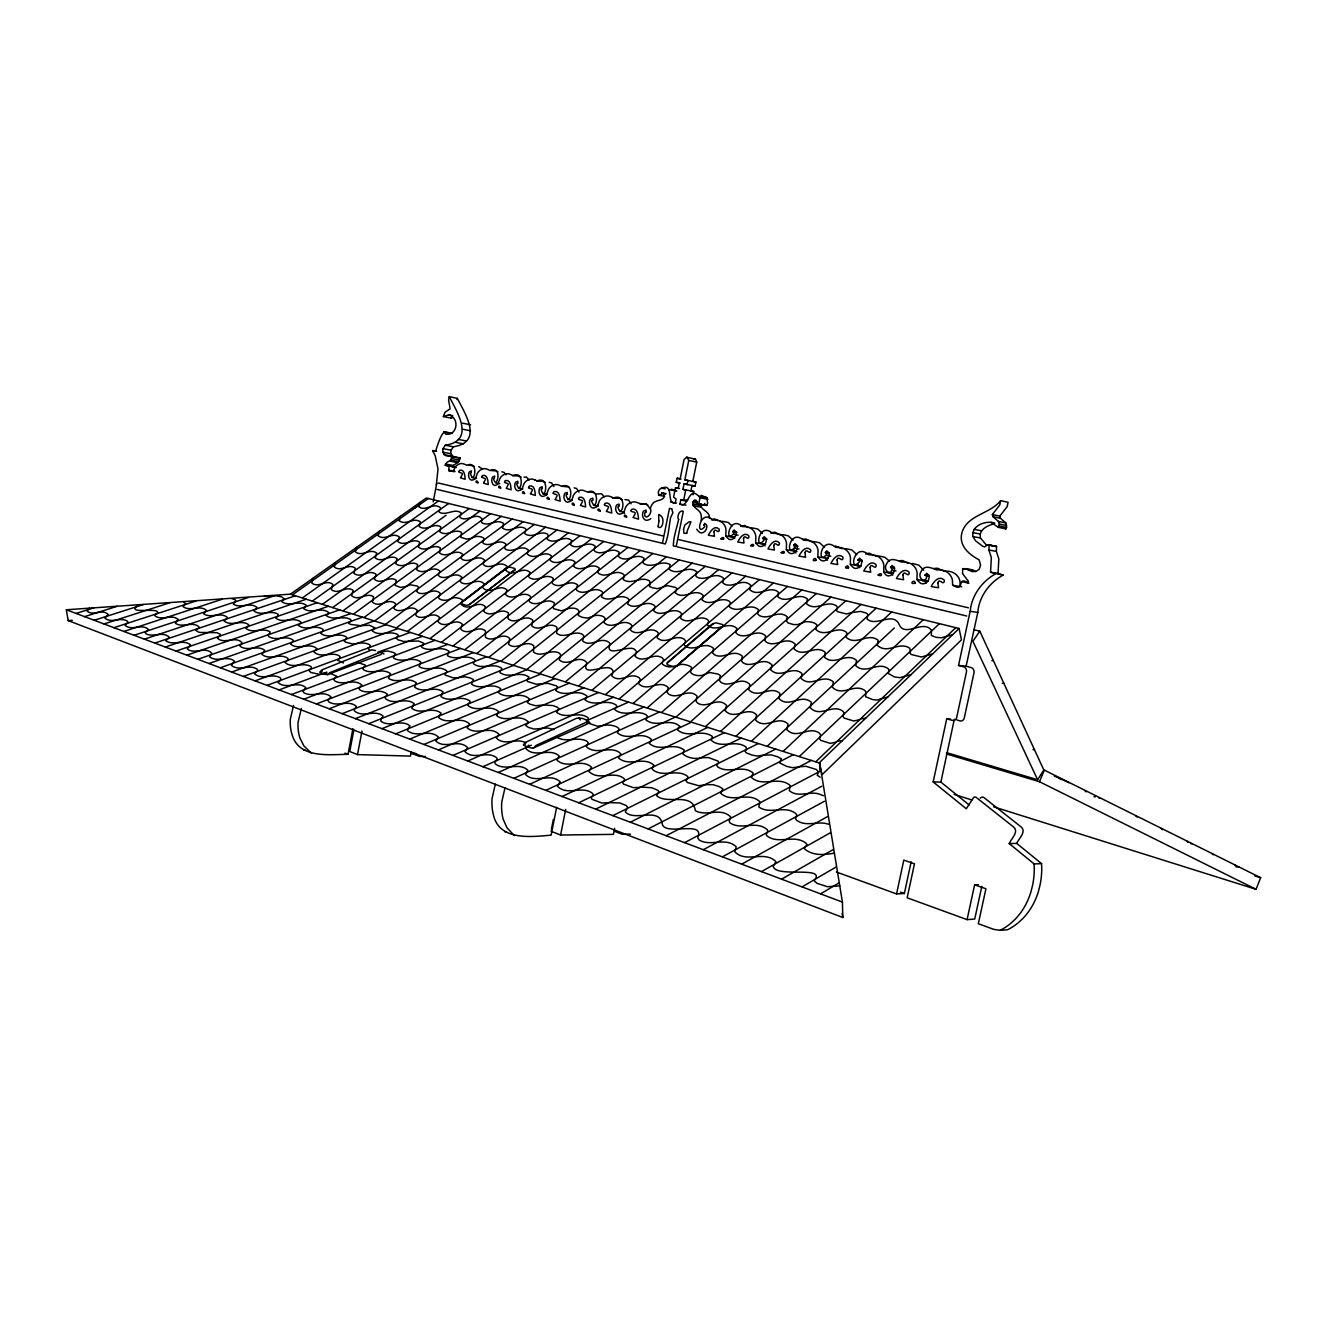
<?xml version="1.0" encoding="UTF-8"?>
<svg xmlns="http://www.w3.org/2000/svg" width="1327" height="1327" viewBox="0 0 1327 1327"><rect width="100%" height="100%" fill="white"/><g stroke="black" fill="none" stroke-linecap="round" stroke-linejoin="round"><path stroke-width="1.5" d="M968.892 583.316C955.855 574.641 965.807 593.401 952.604 585.058A43.841 36.393 -80.5 0 0 952.504 582.453C952.968 575.586 946.45 569.847 939.798 569.947A65.819 55.22 -82.8 0 0 936.348 569.814C931.156 567.873 924.256 564.274 920.938 571.821C917.073 577.593 925.234 584.66 926.76 576.781A2.604 2.173 -79.8 0 0 926.13 575.752A2.007 1.675 -79.8 0 0 925.284 575.337L926.628 573.247L928.867 575.205A3.649 3.036 -79.8 0 1 929.066 577.826C928.552 582.686 922.248 586.302 918.848 581.724A23.272 19.391 -79 0 1 917.123 579.75L916.99 579.252A74.992 60.694 -80.9 0 0 917.023 575.636C918.218 568.52 911.831 562.001 904.815 562.167A64.857 53.611 -82.6 0 0 901.464 562.051C896.422 560.11 889.687 556.677 886.486 564.075C882.72 569.731 890.633 576.714 892.142 568.935A2.571 2.107 -79.9 0 0 891.545 567.923A1.99 1.626 -79.9 0 0 890.716 567.525L892.026 565.468L894.199 567.392A3.583 2.953 -79.9 0 1 894.398 569.98C893.983 574.326 888.062 578.489 884.993 573.961A13.817 11.346 -79.6 0 1 883.815 572.136L883.749 571.655A74.096 59.134 -80.9 0 0 883.782 568.089C884.96 561.155 878.806 554.686 871.939 554.852A63.945 52.118 -82.5 0 0 868.671 554.752C853.543 541.399 848.6 574.558 859.597 561.57A2.538 2.04 -80 0 0 859 560.575A1.957 1.576 -80 0 0 858.204 560.176L859.481 558.136L861.588 560.027A3.533 2.87 -80 0 1 861.77 562.582C861.323 567.193 855.368 570.875 852.1 566.413A22.609 18.313 -79.3 0 1 850.474 564.522L850.358 564.025A73.068 57.492 -80.9 0 0 850.391 560.525C851.552 553.757 845.647 547.321 838.896 547.504A63.049 50.658 -82.4 0 0 835.728 547.404C820.915 534.35 816.287 567.027 826.887 554.155A2.505 1.99 -80.1 0 0 826.323 553.177A1.924 1.543 -80.1 0 0 825.543 552.795L826.787 550.788L828.828 552.646A3.483 2.787 -80 0 1 829.01 555.15C828.595 559.646 822.79 563.378 819.588 558.966A22.294 17.798 -79.4 0 1 818.013 557.091L817.896 556.61A72.056 55.916 -80.9 0 0 817.946 553.16C819.091 546.575 813.418 540.172 806.783 540.371A62.153 49.232 -82.3 0 0 803.698 540.288C789.2 527.466 784.854 559.712 795.105 546.956A2.455 1.941 -80.1 0 0 794.541 545.994A1.908 1.493 -80.1 0 0 793.795 545.629L795.006 543.639L796.996 545.463A3.434 2.704 -80.1 0 1 797.162 547.935C796.781 552.314 791.124 556.079 787.989 551.717A21.978 17.301 -79.5 0 1 786.463 549.876L786.347 549.411A71.094 54.407 -80.9 0 0 786.397 545.994C787.541 539.575 782.084 533.222 775.565 533.421A61.307 47.888 -82.2 0 0 772.563 533.354C758.364 520.765 754.283 552.596 764.186 539.956A2.422 1.874 -80.2 0 0 763.655 539.011A1.874 1.46 -80.2 0 0 762.909 538.646L764.103 536.689L766.027 538.463A3.4 2.637 -80.2 0 1 766.193 540.902C765.828 545.181 760.338 548.98 757.269 544.667A21.68 16.82 -79.6 0 1 755.776 542.859L755.677 542.395A70.132 52.964 -80.9 0 0 755.726 539.044C756.838 532.774 751.596 526.454 745.193 526.67A60.461 46.578 -82.1 0 0 742.274 526.603C729.402 514.047 723.862 545.331 734.113 533.155A2.389 1.825 -80.3 0 0 733.599 532.21A1.858 1.41 -80.2 0 0 732.886 531.862L734.03 529.921L735.904 531.679A3.351 2.554 -80.2 0 1 736.054 534.084C735.722 538.248 730.381 542.08 727.362 537.817A21.381 16.372 -79.7 0 1 725.919 536.042L725.819 535.577A69.22 51.571 -80.9 0 0 725.869 532.26C726.98 526.155 721.938 519.869 715.651 520.101A59.649 45.334 -82 0 0 712.798 520.051C700.158 507.561 694.9 538.513 704.836 526.52A2.372 1.775 -80.3 0 0 704.338 525.608A1.825 1.377 -80.3 0 0 703.642 525.243L704.77 523.336L706.594 525.061A3.301 2.488 -80.3 0 1 706.744 527.433C706.428 531.497 701.22 535.345 698.267 531.148A21.099 15.941 -79.8 0 1 696.857 529.39L696.758 529.224M445.291 445.258C475.381 440.547 457.483 412.664 449.256 396.657L457.317 398.382C465.561 414.339 483.443 442.14 453.386 446.784L445.291 445.258L443.036 448.675L442.687 452.142L445.938 455.775L460.137 457.964L458.794 461.614L453.386 465.462L453.303 466.722L456.223 467.585M451.429 416.977L451.445 418.204L452.308 417.723M891.445 572.899L891.528 573.38A13.751 11.313 -79.6 0 0 892.706 575.188M924.637 580.463L924.753 580.961A23.14 19.358 -78.9 0 0 926.478 582.918M825.726 557.887L825.842 558.368A22.177 17.765 -79.4 0 0 827.418 560.226M137.709 604.93L137.676 605.659C125.999 614.069 155.707 607.965 157.366 611.764L157.863 612.61L154.811 615.297L155.441 616.242C162.524 620.704 171.216 614.003 178.1 619.278L175.363 623.275C182.595 628.368 192.564 620.505 199.382 627.256L195.898 630.425L198.486 632.05A9.339 2.953 -7.8 0 0 200.294 632.448L216.882 632.68L220.531 634.389L219.486 636.197M733.765 536.904L733.864 537.352A21.282 16.355 -79.7 0 0 734.677 538.414M763.572 543.705L763.688 544.17A21.58 16.803 -79.6 0 0 765.165 545.978M836.491 872.038L896.571 893.934L903.803 860.095L914.469 863.811L907.17 897.798L967.068 919.628L974.615 884.81L985.928 888.758L978.314 923.725L993.774 929.364L1000.077 930.343L1007.657 929.713A70.513 59.815 83.5 0 0 1019.352 921.817L1022.752 918.583A68.042 57.724 83.4 0 0 1038.477 891.263L1040.053 884.976A72.288 61.258 83.6 0 0 1041.761 869.351L1041.579 863.645L1034.115 863.927L1009.217 843.574C1010.759 839.261 1019.352 831.896 1013.679 827.069L976.042 797.278A3.732 3.168 87.3 0 0 973.753 797.311L966.288 808.773L933.18 781.935L946.715 718.819L952.487 720.412A4.081 3.45 -87.4 0 0 956.634 717.725L966.487 671.827A4.528 3.848 -84.7 0 0 963.601 666.817L958.525 665.441L970.137 611.316L977.8 612.41C978.978 596.719 989.544 582.536 1003.112 575.089L990.556 572.236L991.352 557.605L988.897 550.008L989.096 545.165L987.188 545.015L984.518 546.989L982.544 546.143L975.461 540.736L972.973 536.556C971.016 525.509 986.027 520.118 994.786 523.087M1003.112 575.089L998.037 573.513L998.833 558.966L996.378 551.402L996.56 546.591L988.3 544.7M704.803 503.381C704.488 507.395 695.099 504.608 696.227 500.229L694.502 500.014C688.265 506.582 700.44 508.805 701.021 514.776A9.704 7.282 -80.1 0 1 701.237 519.885L701.137 520.35M455.194 467.253L445.225 465.263L446.784 462.493L450.699 460.154L452.059 456.471L450.815 455.708M998.368 527.366L1005.816 528.909L1006.563 527.482L1005.849 522.987L1000.458 518.293L999.795 516.137L1007.193 506.615L1008.072 502.303L1000.641 500.627L999.762 504.973L992.347 514.544L993.011 516.717L998.418 521.428L999.347 524.016L998.368 527.366L991.053 522.324M454.033 457.268L450.765 453.652L451.114 450.185L453.386 446.784M709.348 518.26C710.393 510.845 699.594 510.464 700.905 503.613M497.99 471.881A52.947 35.962 -81.7 0 0 495.9 470.886L489.912 470.422A53.163 35.962 -81.7 0 0 487.805 469.426C483.078 466.855 477.455 470.77 476.559 475.696A63.945 44.056 -81 0 0 475.547 478.4L475.331 478.748A18.777 12.606 -80.4 0 1 473.739 479.661C469.874 481.966 467.801 476.542 468.796 473.49A2.953 1.974 -80.6 0 1 469.658 471.599L471.516 470.853L471.118 472.876A2.107 1.427 -80.7 0 0 470.455 473.44C474.038 486.843 479.661 459.64 466.789 465.279A52.533 35.116 -81.7 0 0 464.749 464.301C460.486 461.962 455.178 465.18 454 469.592A35.68 24.068 -80.9 0 0 453.237 471.467L448.725 470.621L449.123 466.175M679.457 488.535L675.476 487.789L673.585 497.127L676.09 499.002L675.277 503.066C665.358 504.376 675.526 480.507 659.685 489.215C656.367 493.146 659.983 498.371 662.123 492.898L663.749 493.395C666.9 501.689 655.289 498.969 652.453 504.011A9.538 7.033 -80.2 0 0 650.363 508.506C653.083 514.08 643.794 521.793 644.789 512.919A2.306 1.692 -80.4 0 1 645.552 512.305A1.775 1.31 -80.4 0 1 646.282 512.288L646.033 510.115L643.811 510.895A3.218 2.355 -80.4 0 0 642.815 512.935C641.638 516.568 644.441 522.241 648.754 519.786A20.486 15.012 -80 0 0 650.628 518.824L650.794 518.724M970.269 611.349C971.364 595.806 982.013 581.276 995.648 573.811M887.813 696.99L876.898 700.042L872.718 699.594L865.569 696.692L866 692.23L864.972 690.604C854.372 682.708 842.463 697.322 832.328 687.204L833.389 681.962C823.188 673.054 811.328 688.066 801.226 678.545L801.923 673.486C792.352 664.877 780.458 679.474 770.771 669.886L771.966 664.943C763.042 655.903 752.658 668.642 743.137 662.87L741.528 661.045L742.34 656.218C733.383 648.223 723.796 659.834 714.523 654.792L712.649 653.017L713.544 648.405C704.405 640.311 693.905 652.884 684.632 645.536L684.035 644.308L685.628 641.14L684.433 639.382C675.327 633.278 665.872 645.536 657.13 637.806L658.441 633.228L657.147 631.685C648.356 625.598 638.27 637.806 630.259 629.877L632 625.813L630.922 624.37C622.031 618.067 613.207 629.993 604.498 623.06L604.133 621.6C608.645 615.811 596.802 614.119 593.069 616.176A11.926 6.071 -17.9 0 0 591.792 616.707L587.679 618.1L582.487 617.403M293.566 705.45L290.281 719.383A42.398 32.578 -67 0 0 292.106 734.76C299.073 758.762 328.797 754.466 348.039 754.333L352.916 728.639M353.845 729.966L349.747 751.53L357.51 754.599L410.425 756.091L411.204 752.061M357.51 754.599L362.006 730.995M433.199 501.871L436.716 483.426M1000.641 500.627C990.075 513.897 968.511 514.627 962.357 531.298C957.762 544.933 968.461 554.188 979.077 559.812L980.587 565.153L979.16 569.399L975.942 571.473L972.459 569.83L962.639 568.669L962.606 573.695L968.544 581.475L967.947 582.984L961.627 581.574M551.385 829.275L553.342 819.439M556.627 807.38L551.103 835.147C531.182 836.906 499.466 840.903 493.495 815.226A47.208 32.412 -68.8 0 1 492.101 798.323L495.319 784.141M550.987 831.233L560.591 835.031L565.7 809.37M675.476 487.789L678.246 488.369L679.324 482.945L676.272 482.298L677.085 478.234L681.083 479.014M614.617 828.33L613.406 834.368L560.591 835.031M696.625 503.447L698.815 503.928L699.992 497.824C688.663 483.111 688.597 509.419 679.971 504.094L680.784 500.03L687.817 500.063M683.836 499.334L685.727 489.945L682.941 489.364L684.035 483.924L695.083 486.097L695.912 482.033L692.827 481.402L696.725 462.095L695.481 459.109L693.523 459.457M684.035 483.924L687.121 484.571L687.95 480.49L684.865 479.843L688.763 460.452L687.038 457.135L684.052 459.524L680.154 478.881L677.085 478.234M693.026 494.755L693.706 491.454L690.919 490.874L692.014 485.466L695.083 486.097M896.571 893.934L904.367 893.502L911.151 861.82M969.174 804.975L940.86 782.101L954.329 719.317M956.999 720.014L960.101 720.893A4.047 3.45 -87.5 0 0 964.231 718.239L974.051 672.573A4.495 3.832 -84.7 0 0 971.182 667.597L966.106 666.22L977.8 612.41M981.831 886.336L974.715 919.047L967.068 919.628M436.334 484.969L438.01 469.094L435.239 455.858L432.585 450.566L435.737 450.898C436.45 448.509 443.002 426.763 445.59 434.145C457.234 436.185 460.104 418.005 448.742 414.837L443.384 416.562L444.943 412.266L450.118 408.849L448.592 400.024L449.256 396.657M910.388 651.159L909.708 648.256C899.076 640.808 887.481 654.841 877.313 645.304L878.159 640.327C867.891 631.984 856.396 646.365 846.244 637.391L846.759 632.548C837.072 624.569 825.593 638.469 815.823 629.462L816.835 624.752A16.919 9.09 -14.3 0 0 805.472 621.699L797.643 624.586L793.463 624.553L788.255 623.06L786.579 621.351L787.243 616.74C778.236 609.275 768.897 620.439 759.608 615.645L757.684 613.986L758.43 609.591C749.208 602.027 739.023 614.003 729.701 607.119L729.054 605.958L730.53 602.939L729.286 601.297C720.196 595.591 711.007 607.285 702.182 600.02L703.293 595.674L701.966 594.231C693.275 588.674 683.239 600.302 675.194 592.671L676.803 588.806L675.625 587.463L667.581 585.638L663.002 587.015M456.969 399.56L457.317 398.382M910.339 651.209L909.841 652.851L911.118 654.46L921.353 656.998L932.665 653.912M504.99 787.84L501.755 802.105A47.44 32.379 -68.9 0 0 503.132 819.074L506.964 827.766L514.345 835.612M723.53 579.965L723.497 578.207C714.888 570.809 705.533 582.072 696.725 576.946L695.696 575.653L696.808 571.904C688.365 564.605 678.81 575.769 670.019 569.88L669.19 568.802L670.168 564.605C661.526 559.48 652.337 568.968 643.695 563.527L642.915 562.233L643.993 558.203C635.749 552.397 627.754 562.98 619.327 557.257L618.332 555.93L619.228 552.264C611.233 546.11 603.055 556.179 595.027 551.451L594.098 550.042L595.126 546.06C587.38 540.205 579.617 549.693 571.755 545.745L570.394 544.402L571.738 540.52C563.909 534.101 555.217 545.414 547.155 539.193L548.217 535.527L547.47 534.117C539.824 529.805 532.044 539.425 524.547 533.421L526.106 529.738L525.326 528.511C517.646 523.85 510.198 533.636 502.535 528.096L503.497 523.336C496.198 518.26 488.85 527.35 481.552 522.539L481.535 520.483M986.807 545.546L980.471 538.016C978.364 529.606 987.719 525.392 994.338 523.767M301.345 708.419L298.044 722.419A42.58 32.578 -67.1 0 0 299.852 737.845L303.883 745.89L311.447 753.288M993.608 806.799L1256.039 889.306L1260.65 877.711L1044.366 770.141L1039.456 781.703L946.35 753.918M698.815 503.928L706.777 505.388L707.623 503.315L706.926 497.625L701.154 495.336M1236.15 867.029L1238.771 866.83M523.385 744.945L525.326 742.457L576.25 718.388C580.695 717.078 587.33 719.45 590.15 723.149M533.122 748.428L536.191 745.359L588.458 721.258M335.217 564.539L335.267 564.439A4.562 2.007 -21 0 0 335.499 563.793L335.084 562.565M327.752 674.912L329.627 672.723L380.816 652.071L383.967 653.962M319.923 672.109L321.798 669.936L371.892 649.832L375.574 650.545M723.497 580.015L722.535 582.503L724.409 584.062C733.201 588.558 742.639 577.361 750.817 585.323L749.639 589.636C758.845 597.863 769.527 584.626 778.451 592.224L777.722 596.636C787.243 604.764 797.909 591.261 807.496 599.041L806.385 603.603C815.906 612.344 826.655 599.174 836.591 606.008L837.486 607.418L836.425 610.238L837.503 611.681L846.327 613.937L851.403 612.759M1009.217 843.574L1016.747 843.408C1018.273 839.112 1026.849 831.797 1021.193 826.986L983.639 797.345A3.716 3.168 87.2 0 0 981.35 797.394L980.222 798.207M746.454 749.407L746.189 747.167C735.407 739.006 721.324 749.39 711.123 740.184L712.483 736.551C701.817 728.49 688.182 738.708 677.666 730.066L677.964 728.523M483.642 540.172L484.073 538.613A14.431 6.602 -19.2 0 0 475.63 536.523L471.666 538.165L364.029 617.47M481.734 520.333L482.149 519.222C476.907 511.393 466.938 522.423 460.287 517.646L459.606 516.419L460.768 514.743M946.549 752.625L1037.614 779.745L1043.818 769.975L979.79 631.154L973.753 629.678M528.743 745.144L525.874 748.577C534.748 758.48 549.992 747.201 559.198 756.058L556.992 760.139C567.11 769.61 581.408 757.899 591.543 767.238L588.84 771.385C598.958 781.454 613.306 770.091 624.038 778.501L624.685 779.994L622.612 782.499L623.474 784.075L633.361 787.674L639.747 787.375M312.243 580.977L311.945 583.167C318.779 588.442 326.16 578.804 332.928 584.427L331.252 589.487C338.451 595.441 345.899 585.091 353.115 590.333L351.555 595.574C358.555 601.977 366.401 591.693 373.567 596.768L372.406 602.159C379.638 608.33 387.152 598.212 394.567 602.84L395.745 604.067L395.131 605.742M649.882 583.78L649.417 586.434L652.668 587.878L657.412 588.69L662.986 587.032M979.79 631.154L972.923 641.273L1037.614 779.745M462.028 602.01L462.526 600.152A18.678 8.957 -20 0 0 454.149 597.664L447.232 600.103A12.606 5.971 -19.8 0 1 438.507 597.515L440.332 593.434C433.415 586.716 425.503 596.503 418.105 592.671L416.628 591.261L418.486 587.197L417.275 586.003L410.176 584.792L406.112 586.468M312.475 580.811L312.774 580.397A4.611 2.04 -21.4 0 0 313.039 579.717L312.658 578.439M483.575 540.222L482.464 542.411L483.973 543.722C491.372 547.222 499.002 538.016 506.035 544.153L504.509 547.985L505.769 549.345C513.35 553.226 521.146 543.904 528.445 550.091L527.118 553.691L528.478 555.001C536.307 560.06 544.17 549.61 551.534 555.963L549.975 559.911L551.203 561.155C559.198 565.999 567.044 555.847 574.873 561.686L573.579 565.932L574.624 567.21C582.818 572.335 591.046 561.802 599.174 567.973L597.813 571.954L598.494 573.314C606.837 579.02 614.998 568.52 623.375 574.226L624.387 575.337L623.209 579.567C631.652 585.555 640.974 575.387 649.699 581.044L649.915 583.764M395.098 605.792L393.787 608.214L395.264 609.657C402.628 613.555 410.64 603.619 417.507 610.536L415.616 614.7L416.761 616.242C424.325 620.654 432.486 610.503 439.635 617.503L437.993 621.434L439.287 622.894C447.099 628.616 455.343 617.221 462.526 624.37L460.602 628.683L461.713 630.076C469.658 635.5 477.571 624.851 485.433 630.806L485.45 637.275C493.428 643.247 501.888 631.32 509.767 638.486L508.639 644.375C516.784 651.043 525.658 639.067 533.802 645.735L533.487 652.038C541.665 658.242 551.07 648.206 559.563 653.282L560.724 655.14L559.214 659.851C567.856 667.282 576.93 654.825 585.788 661.493L586.849 663.002C579.999 678.528 606.986 662.72 612.029 669.471L613.256 671.13L611.747 675.891C620.472 684.068 630.126 671.313 639.216 677.798L640.377 679.656L638.635 682.957L639.166 684.268C648.389 692.097 659.137 679.059 668.244 687.535L667.149 692.412L668.974 694.303C678.313 699.81 688.116 687.585 697.04 696.045L696.028 701.12L697.538 703.045C707.059 709.265 717.675 695.995 726.615 705.45L725.205 710.658C734.71 720.976 747.051 705.665 756.539 714.739L755.66 720.113C765.629 730.298 777.904 714.556 788.056 724.011L786.811 729.518C796.764 740.383 809.122 724.99 819.704 733.416L820.733 735.158L819.522 738.558L820.667 740.35L830.287 743.385L835.877 742.141M461.962 602.143A2.787 1.327 -19.7 0 0 461.978 604.034L465.794 605.178A2.787 1.344 -19.7 0 0 469.692 604.266L514.246 570.311A2.737 1.294 -18.8 0 0 514.395 568.387L510.348 567.293A2.72 1.294 -18.9 0 0 506.831 568.072L461.962 602.143L460.967 604.001L462.294 605.411C470.123 610.951 478.284 599.754 485.483 606.754L483.642 610.967L484.819 612.328C492.765 617.553 500.594 607.102 508.457 612.925L508.025 618.548C515.589 625.83 524.895 613.024 532.824 620.273L531.795 626.029C539.989 632.515 548.748 620.787 556.909 627.24L556.71 633.394C564.937 639.398 574.226 629.579 582.735 634.505L583.913 636.313L582.52 640.908C591.195 648.09 600.152 635.898 609.027 642.401L610.088 643.844C603.851 659.303 630.325 643.379 635.218 649.998L636.529 651.607L635.086 656.268C643.811 664.263 653.348 651.756 662.455 657.993L663.682 659.801L662.007 663.052L662.555 664.313C668.36 668.725 675.028 666.552 681.016 664.313A20.817 11.296 -16.9 0 1 691.549 667.381L690.554 672.142A14.215 7.713 -16.3 0 0 701.801 675.443L709.696 672.507L717.94 674.05L720.379 675.526L719.45 680.502L721.009 682.377C730.547 688.381 741.03 675.377 749.987 684.566L748.66 689.642C758.231 699.644 770.373 684.632 779.911 693.474L779.098 698.699C789.117 708.585 801.209 693.142 811.411 702.348L810.25 707.722C820.268 718.222 832.394 703.21 843.01 711.338L844.072 713.014L842.927 716.348L844.088 718.073L853.709 720.992L859.249 719.765M460.784 514.727L461.282 512.985C454.58 507.727 446.303 516.17 439.403 512.305L438.822 511.16L440.796 508.341L439.867 507.246C432.818 502.502 425.668 511.741 419.017 506.881L419.979 502.485M746.388 749.44L745.044 751.148L746.156 752.807L751.779 755.013L757.435 756.075L763.705 755.113M558.319 709.845L558.783 708.485L557.24 707.175L553.011 705.582L543.572 704.952M527.632 723.115L528.163 721.755C519.122 712.898 505.919 723.331 496.563 715.552L498.886 711.902C490.244 703.542 477.853 712.632 468.547 705.997L467.685 704.886L470.222 701.286C461.315 694.286 450.035 703.194 441.028 696.575L443.002 691.815C434.294 685.395 423.429 693.888 414.671 687.17L416.214 682.725C407.688 676.189 397.055 684.135 388.463 678.296L390.486 673.701C382.193 667.249 371.809 675.128 363.333 669.654L362.852 668.327L364.61 666.9M653.033 767.023L653.747 764.999C643.197 756.008 629.114 767.172 618.515 757.999L620.87 754.051L619.062 752.21C608.811 745.791 596.603 755.163 586.766 747.101L586.235 745.874L588.425 743.203L587.231 741.478C577.544 735.722 565.999 743.618 556.444 736.867M586.401 720.976L588.458 719.068L588.043 717.741C578.439 710.642 565.833 719.815 556.56 712.217L558.269 709.862M652.984 767.039L651.939 768.598L653.033 769.975C663.616 777.821 677.284 768.35 687.651 776.411L688.083 777.821L685.926 780.658L687.403 782.499L698.865 785.766L704.836 784.721M477.985 482.746C473.888 483.045 476.99 478.45 478.052 482.846M500.644 487.971C496.447 488.27 499.599 483.609 500.71 488.071M277.94 616.126L278.189 614.301C270.542 609.441 261.336 616.624 253.888 610.934L255.53 609.193M423.114 644.806L423.695 643.213L418.519 641.024L409.247 641.289M524.513 493.578C523.767 489.099 520.217 493.793 524.596 493.495M364.676 666.867L365.356 665.109L357.361 662.306M819.107 762.942L959.106 628.484L961.445 639.879L822.176 774.586L819.622 764.883M549.162 499.151C544.8 499.466 548.034 494.672 549.229 499.251M815.806 761.748L955.755 627.654M858.237 721.075L859.531 719.831M472.362 681.945L471.715 684.201C480.722 690.587 491.819 681.995 500.743 688.713L498.388 692.213L499.251 693.291C508.606 699.744 520.748 690.952 529.473 698.981L527.3 702.514L530.17 704.255L535.693 705.732L543.489 704.985M799.368 756.473L939.416 623.657M574.243 505.04C573.43 500.428 569.764 505.255 574.342 504.957M783.195 751.298L923.293 619.709M600.169 510.912C595.607 511.194 598.892 506.532 600.235 511.011M412.714 705.981L411.868 708.386C420.841 715.187 432.204 706.08 441.111 713.18L438.457 716.879L439.171 718.007C448.493 724.99 460.967 715.684 469.725 724.094L467.17 727.81C476.376 736.103 489.779 725.222 498.935 734.196L496.381 738.094C504.724 746.487 516.634 737.281 526.039 742.938M767.238 746.205L894.315 628.003M751.48 741.146L891.727 611.979M626.659 517.016C621.998 517.298 625.332 512.57 626.726 517.115M534.864 479.893C529.987 477.256 524.049 481.104 523.087 486.246A65.637 46.345 -81 0 0 522.025 489.033L521.793 489.364A19.225 13.22 -80.3 0 1 520.134 490.293C516.153 492.649 513.897 487.158 514.942 483.957A3.019 2.073 -80.6 0 1 515.838 482.033L517.795 481.27L518.011 483.293A1.675 1.145 -80.6 0 0 517.364 483.327A2.156 1.493 -80.6 0 0 516.667 483.907C520.566 497.675 526.155 469.725 512.819 475.514A53.793 36.824 -81.7 0 0 510.663 474.519C505.869 471.914 500.08 475.779 499.151 480.822A64.824 45.201 -81 0 0 498.123 483.559L497.94 483.907A11.462 7.796 -80.5 0 1 496.663 484.919C492.947 487.324 491.007 481.601 491.969 478.748A2.986 2.024 -80.6 0 1 492.848 476.841L494.755 476.078L494.341 478.118A2.14 1.46 -80.6 0 0 493.661 478.699C496.232 491.471 503.315 465.279 490.691 470.388M381.612 718.504L380.65 720.992C389.607 728.025 401.152 718.62 410.026 725.935L407.223 729.75L407.87 730.912C417.159 738.16 429.832 728.523 438.54 737.215L435.82 741.03C444.943 749.672 458.628 738.376 467.718 747.682L464.981 751.679C473.789 760.454 487.059 750.236 496.663 757.734L497.409 759.276L494.888 761.615L495.104 763.639C504.923 771.899 518.658 761.433 527.881 770.274L525.492 774.487C535.527 784.307 550.091 772.231 560.21 781.819L557.323 786.098C567.326 796.615 582.022 784.804 592.705 793.529L593.318 795.055L591.129 797.676L591.958 799.285L601.828 803.017L608.33 802.719M735.971 736.203L876.235 608.181M720.661 731.293L860.958 604.432M705.582 726.483L845.863 600.749M650.28 508.954L646.664 504.127L640.344 503.912A57.243 41.734 -81.9 0 0 637.905 502.817C632.697 500.03 626.079 503.729 624.934 509.352A69.087 51.371 -80.9 0 0 623.79 512.272L623.541 512.62A20.22 14.63 -80 0 1 621.716 513.582C617.453 516.021 614.783 510.381 615.927 506.848A3.168 2.289 -80.4 0 1 616.906 504.824L619.062 504.044L619.311 506.184A1.758 1.277 -80.4 0 0 618.598 506.217A2.272 1.642 -80.4 0 0 617.851 506.814C621.617 521.461 628.816 492.334 613.538 497.94A56.53 40.673 -81.8 0 0 611.15 496.862C606.024 494.125 599.588 497.857 598.494 503.364A68.191 50.044 -80.9 0 0 597.382 506.234L597.133 506.582A19.955 14.249 -80.1 0 1 595.342 507.544C591.162 509.95 588.607 504.343 589.719 500.909A3.135 2.239 -80.5 0 1 590.681 498.902L592.771 498.139L593.02 500.246A1.725 1.244 -80.5 0 0 592.323 500.279A2.239 1.609 -80.5 0 0 591.593 500.876C596.005 515.241 601.529 486.03 587.397 492.118A55.817 39.661 -81.8 0 0 585.074 491.073C580.032 488.353 573.778 492.135 572.717 497.509A67.312 48.767 -81 0 0 571.622 500.362L571.39 500.71A19.706 13.9 -80.2 0 1 569.648 501.656C565.534 504.044 563.079 498.471 564.174 495.12A3.085 2.19 -80.5 0 1 565.103 493.146L567.16 492.367L567.392 494.457A1.709 1.211 -80.5 0 0 566.712 494.49A2.223 1.559 -80.5 0 0 565.999 495.071C570.228 509.236 575.769 480.457 561.918 486.445A55.12 38.682 -81.8 0 0 559.662 485.417C554.703 482.746 548.598 486.545 547.587 491.803A66.466 47.54 -81 0 0 546.525 494.623L546.293 494.971A19.474 13.552 -80.2 0 1 544.584 495.9C540.537 498.272 538.181 492.748 539.243 489.464A3.052 2.123 -80.5 0 1 540.155 487.507L542.162 486.744L542.395 488.8A1.692 1.178 -80.5 0 0 541.731 488.834A2.19 1.526 -80.6 0 0 541.034 489.431C545.098 503.381 550.655 475.033 537.053 480.921A54.44 37.737 -81.8 0 0 534.864 479.893M690.687 721.706L831.001 597.1M676.024 717.028L816.337 593.517M527.582 723.149L525.791 725.587L528.445 727.412L534.035 729.054L542.262 728.407M661.576 712.383L801.807 589.951M472.429 681.912L473.49 679.59L470.189 677.981L464.914 676.77L458.18 677.699M647.294 707.805L787.508 586.451M678.031 728.49L679.789 726.333C669.87 717.443 656.218 728.175 645.917 719.897L647.46 716.215L645.785 714.556C636.015 709.447 623.557 717.293 614.567 709.398L616.79 706.511L616.342 705.218C606.738 698.35 594.297 707.241 585.025 699.843L587.081 696.244C577.859 688.033 565.136 697.82 555.731 690.455L557.755 687.038L556.361 685.843L547.951 683.355L542.776 683.654M633.211 703.327L773.359 582.984M619.294 698.865L759.409 579.567M605.593 694.485L745.608 576.2M592.058 690.14L732.006 572.866M578.705 685.877L718.57 569.582M565.551 681.663L691.997 577.311M692.18 577.129L705.284 566.314M552.53 677.5L678.877 574.01M679.076 573.845L692.18 563.112M539.674 673.386L665.889 570.776M666.121 570.56L679.192 559.928M527.001 669.322L653.083 567.558M653.348 567.342L666.419 556.793M412.714 705.947L414.057 703.526C405.266 696.824 394.534 705.616 385.676 698.782L385.129 697.421L387.351 694.22C378.925 687.303 368.209 695.448 359.567 689.692L359.153 688.265L361.79 684.964C353.679 678.097 343.195 686.092 334.686 680.867L333.79 679.457L336.693 676.173L329.693 673.204M513.549 665.026L639.481 564.141M639.73 563.942L652.801 553.475M501.158 661.095L627.007 561.006M627.273 560.807L640.327 550.423M488.95 657.197L614.7 557.871M614.899 557.722L627.953 547.387M381.612 718.471L383.072 715.999C374.33 709.049 363.432 718.139 354.591 711.106L354.06 709.696L356.482 706.412C348.089 699.229 337.191 707.623 328.565 701.718L328.167 700.241L330.987 696.841C322.925 689.725 312.293 697.969 303.783 692.611L302.904 691.151L305.99 687.784C298.028 680.436 286.317 689.858 278.106 682.642L280.86 679.424L280.561 677.997C272.483 672.557 262.099 680.701 254.419 673.685L257.77 670.55L257.338 669.289C249.277 663.633 239.242 671.844 231.346 665.325L234.464 661.111C226.934 655.107 217.213 662.687 209.633 656.915L210.512 655.04M240.85 644.458L240.071 646.266C247.685 651.856 257.256 644.524 264.819 650.33L261.883 654.41C269.779 660.746 279.682 652.801 287.777 658.242L288.307 659.469L285.089 662.538C292.786 669.355 303.037 661.46 311.132 666.701L311.497 668.095L308.743 670.268L310.817 672.441L319.094 674.282L326.757 673.021M476.874 653.365L602.508 554.802M602.723 554.653L615.778 544.418M464.964 649.583L603.702 541.466M453.22 645.834L591.809 538.546M441.592 642.135L580.048 535.66M430.13 638.486L568.387 532.807M418.751 634.87L556.892 529.987M407.571 631.304L545.513 527.201M396.474 627.787L534.267 524.447M385.543 624.32L523.12 521.727M374.745 620.87L512.139 519.039M501.274 516.369L471.068 538.43L466.308 539.027L460.834 537.302L461.547 532.392C454.315 527.93 446.834 537.418 439.701 531.663L440.813 526.885C433.547 522.241 426.365 531.812 419.116 526.437L420.36 521.81C413.41 516.817 406.195 525.923 399.294 520.847L400.29 516.419M353.48 614.102L490.509 513.731M343.029 610.785L479.86 511.127M332.729 607.501L469.327 508.556M241.149 644.341L241.249 644.275A6.768 2.206 -7.6 0 0 241.514 644.093L241.978 642.633C235.493 635.5 224.114 644.839 217.313 638.071L219.436 636.214M322.494 604.249L446.021 515.291M423.031 644.839L421.405 646.249L422.119 647.51C430.595 652.519 440.697 645.154 448.974 651.275L447.365 655.638C455.99 660.979 466.308 653.581 474.834 659.751L475.248 660.796L473.109 662.704L473.673 663.931C482.447 670.152 492.98 662.206 501.689 668.261L501.921 669.471L499.632 671.545L500.13 672.723C509.137 678.893 520.051 670.616 528.975 677.102L526.769 680.486L527.665 681.531L536.008 684.201L542.726 683.687M312.426 601.031L448.626 503.48M333.326 565.866L334.586 564.987L334.487 567.176C341.338 572.285 348.636 562.847 355.437 568.321L353.861 573.264C361.093 579.103 368.458 568.935 375.674 573.994L376.171 575.288L374.231 579.119C381.297 585.406 389.043 575.321 396.209 580.164L395.164 585.456L400.621 587.397L406.079 586.484M302.456 597.88L438.441 500.992M415.384 507.694L428.356 498.521M292.587 594.745L415.567 507.594M290.431 594.164L819.721 763.125L842.413 902.095L842.811 917.521L68.175 620.588L66.35 609.773L290.447 594.164L426.299 498.007L959.106 628.484M210.811 654.941L211.64 653.05C205.187 646.149 194.323 654.891 187.256 648.953L190.557 644.889C183.474 638.917 172.908 646.083 165.792 640.725L169.375 637.325C162.74 630.74 153.269 637.773 145.904 633.775L145.306 632.498L148.508 629.545C141.873 623.01 131.473 631.536 124.904 625.133L128.105 622.33L127.475 621.252C120.409 616.574 111.85 623.74 104.916 618.183L108.167 614.401C101.797 608.297 93.321 616.657 87.001 610.967L89.307 608.181M247.917 626.477L249.012 625.365L248.166 624.32C240.552 619.527 231.18 626.958 223.931 620.837L227.415 618.183L227.05 617.121C219.768 611.681 210.446 618.946 203.446 613.638L206.431 610.719L205.851 609.79C198.735 604.996 189.894 611.747 182.977 606.572L185.631 603.885L183.524 601.861M373.302 629.313L372.091 630.723C379.572 637.159 389.392 630.093 397.453 634.439L398.548 635.766L396.076 637.856L397.835 639.763L403.673 641.455L409.18 641.306M373.351 629.297L374.994 627.903L369.437 625.249L360.894 625.68M255.663 609.126L256.907 607.318C249.658 601.695 240.502 609.01 233.303 604.05C234.381 602.226 238.23 599.904 233.154 599.058A26.54 8.128 -7.5 0 0 231.678 598.626M356.565 547.371L355.337 551.783C362.138 557.423 369.769 547.736 376.686 553.06L375.242 557.904C382.475 563.627 389.79 553.624 397.038 558.567L395.695 563.56C402.761 569.598 410.408 559.795 417.607 564.506L416.695 569.648C424.242 575.901 432.867 564.423 440 571.24L438.225 575.221L439.685 576.598C447.083 580.347 454.879 570.776 461.862 577.262L460.17 581.243L461.348 582.702C468.929 586.866 476.891 577.145 484.139 583.698L482.68 587.463L483.94 588.856C491.753 594.197 499.831 583.333 507.13 590.067L505.388 594.197L506.582 595.558C514.544 600.667 522.423 590.25 530.253 596.171L530.817 597.216L528.942 600.733L529.921 602.093C538.098 607.534 546.542 596.619 554.603 603.121L553.077 607.285L553.691 608.745L561.52 610.835L567.176 608.811M820.567 893.851L839.245 882.77M277.708 616.259L275.734 618.1C283.115 623.889 292.603 616.458 300.317 621.633L301.113 622.662L298.326 625.332C305.658 631.337 315.196 624.204 322.876 629.28L323.456 630.474L320.553 633.228C328.267 639.481 337.921 632.083 345.999 636.794L347.093 638.022L344.041 640.908L345.584 642.135L352.667 643.977L361.06 642.965A13.685 4.628 -6.6 0 1 370.548 646.133L367.977 648.256L369.702 650.247M802.055 886.884L836.358 866.846M781.586 879.171L833.223 849.562M247.85 626.493L245.744 628.202C252.793 634.439 262.713 626.792 270.277 632.017L268.037 635.517L269.033 636.711C276.53 641.289 285.156 635.069 292.62 639.747L293.499 641.024L290.348 643.86C298.16 651.01 309.44 641.621 317.004 648.82L313.786 651.789C320.968 658.756 331.087 651.391 339.048 655.704L340.392 657.164L337.622 660.299L343.461 662.953M761.466 871.59L830.204 832.858M741.727 864.159L827.285 816.752M722.369 856.86L824.482 801.226M703.327 849.695L821.778 786.231M684.599 842.645L819.157 771.7M566.612 609.11C570.278 607.6 578.821 607.202 579.186 612.261A11.761 5.905 -18.3 0 1 578.821 613.041L578.224 615.413L581.956 617.254M666.187 835.711L811.278 760.437M711.454 519.786L714.523 518.824L717.94 520.665M648.123 828.911L793.364 754.715M740.648 526.272L744.779 525.475L747.98 527.615M630.342 822.209L775.698 749.075M860.145 719.234L860.377 719.134A5.889 3.417 -13.2 0 1 861.936 718.653L865.619 718.305M720.876 538.812C724.326 534.881 725.388 541.333 720.992 538.745M770.639 532.956L774.868 532.144L778.169 534.333M612.858 815.624L758.314 743.535M750.584 545.646C754.151 541.681 755.229 548.233 750.717 545.596M836.79 741.611L836.989 741.528A5.938 3.5 -13.7 0 1 838.581 741.03L842.313 740.682M595.674 809.138L741.212 738.061M781.139 552.695C784.804 548.681 785.883 555.333 781.271 552.629M578.754 802.769L724.36 732.686M562.15 796.515L707.805 727.395M865.735 554.122L869.218 553.16L873.166 555.184M545.812 790.361L691.483 722.203M529.689 784.29L675.377 717.044M878.092 575.039C882.073 570.875 883.201 577.859 878.225 574.973M513.864 778.335L659.536 712.002M851.619 612.576L860.51 611.415L866.183 613.008L867.841 614.384L867.078 619.045C876.218 627.306 892.839 610.967 899.208 624.519C904.865 637.972 922.879 619.211 931.338 630.093L931.388 635.484L936.281 637.358L941.407 637.773L952.736 634.638M498.288 772.463L643.91 707.009M482.812 766.757L531.331 745.227M586.7 720.677L628.55 702.099M467.834 761.001L613.356 697.256M452.988 755.411L598.427 692.495M438.374 749.904L583.731 687.801M423.96 744.464L569.2 683.156M409.778 739.122L554.918 678.595M395.761 733.848L540.769 674.083M382.01 728.672L526.869 669.654M368.757 723.679L513.483 665.374M355.404 718.653L499.964 661.062M342.184 713.677L486.578 656.782M329.212 708.784L473.424 652.585M316.407 703.957L460.436 648.439M303.817 699.213L447.63 644.358M322.328 671.08L321.283 671.462A2.77 0.962 -7 0 0 320.902 672.822L325.065 674.298A2.77 0.962 -7 0 0 328.897 674.05L380.385 654.725A2.704 0.929 -6.4 0 0 381.197 653.531M291.393 694.535L435.007 640.327M278.952 689.974L326.79 672.092M422.5 636.33L377.813 652.171M267.026 685.362L410.209 632.398M255.099 680.867L398.05 628.517M243.339 676.438L386.057 624.702M512.587 475.746L518.757 475.978A53.561 36.808 -81.7 0 1 520.897 476.974L521.179 477.123M231.711 672.059L374.197 620.903M220.282 667.763L362.52 617.188M536.622 481.104L542.942 481.353A54.208 37.72 -81.7 0 1 545.132 482.365M209.019 663.517L350.991 613.505M197.872 659.32L339.596 609.873M798.821 766.89L792.567 767.686L786.612 766.359L779.612 762.892L781.338 758.729L777.141 756.589L771.169 754.93L763.771 755.08M186.891 655.173L328.35 606.273M176.043 651.093L317.236 602.723M165.328 647.062L306.238 599.223M154.778 643.081L295.423 595.757M144.361 639.15L274.523 595.74M612.394 497.973L619.195 498.288M134.06 635.285L248.315 597.515M123.909 631.453L222.123 599.257M113.906 627.688L195.932 601.015M104.004 623.955L169.69 602.79M94.217 620.273L143.399 604.548M524.016 477.156L526.471 477.09L529.025 480.009M84.563 616.64L117.124 606.306M76.07 613.439L93.753 607.882M798.887 766.857L805.92 766.276L816.354 769.511L818.676 771.966L817.2 775.233L820.169 777.207M802.57 539.276L805.804 539.011L811.543 541.632A61.855 49.165 -82.2 0 1 814.612 541.715L819.555 542.76L824.482 547.305M625.017 499.599L628.534 500.063L631.055 503.796M994.669 546.442L995.781 546.127M694.485 733.731L695.514 733.433M899.374 560.79L902.891 560.558L907.784 563.328M933.893 568.47L937.509 568.238L943.945 571.091A65.471 55.104 -82.8 0 1 947.395 571.224C954.013 571.124 960.516 576.814 960.084 583.664A43.609 36.327 -80.5 0 1 960.167 586.252L961.743 586.833M700.872 757.767C694.801 759.475 687.502 757.85 682.725 753.852L684.234 750.12C673.569 741.71 659.701 752.475 649.218 743.385L651.507 739.554C641.621 730.348 627.721 741.461 617.453 732.886L619.128 729.087A15.377 6.038 -4.1 0 0 606.87 724.99L597.548 726.217L586.468 722.568M562.134 486.279L567.724 486.86A54.871 38.665 -81.8 0 1 569.432 487.623M700.955 757.734L708.469 757.584L717.973 761.068L718.753 762.478L716.713 765.181L717.708 766.89C728.838 774.371 742.374 764.153 753.189 773.027L751.298 777.323C762.61 787.856 778.684 775.3 790.245 785.601L789.283 790.593C798.821 798.688 810.714 789.781 821.048 794.807A35.116 15.227 -1.4 0 1 823.47 795.702M639.896 503.58L645.934 504.227A56.995 41.701 -81.9 0 1 647.775 505.04M704.902 784.688L713.113 784.672L719.367 786.646L722.85 788.852L720.677 793.231C732.156 803.863 748.478 790.859 759.923 801.807L758.812 806.982C770.141 815.11 784.373 804.726 795.736 813.501L796.88 815.209L795.337 818.278L796.416 820.103C806.368 827.65 818.046 820.252 828.645 824.299M381.148 651.789L387.816 651.01L393.621 652.536L395.662 653.78L393.24 656.882L393.854 658.175C402.346 663.384 412.581 655.754 420.858 662.057L419.05 666.552C427.659 672.109 438.142 664.429 446.652 670.798L447.033 671.893L444.827 673.851L445.308 675.111L453.038 677.782L458.114 677.732M338.833 617.785L332.43 618.034L328.167 616.823L326.193 615.579L328.864 612.974L327.985 611.963C320.271 607.003 310.9 614.202 303.518 608.529L306.454 605.809L305.774 604.847C298.144 600.169 289.037 607.119 281.606 601.562L284.608 599.024L281.49 596.785L276.066 595.806L264.471 596.42M608.629 802.57L619.991 802.968L626.211 805.555L627.605 807.198L625.332 811.842C634.24 821.96 658.988 806.783 662.173 823.52C664.031 836.922 705.582 819.439 697.72 837.685L699.163 839.991C710.758 847.09 725.272 836.557 736.186 846.759L734.826 851.785C746.156 863.645 764.053 849.91 775.897 861.605L773.243 866.415C776.013 878.325 827.467 865.038 814.065 880.68L817.05 883.367L827.534 886.718L839.809 885.855M640.045 787.226L640.311 787.176A8.211 3.467 -3.7 0 1 640.908 787.044L651.872 787.757L657.827 790.311L658.938 791.688L656.6 795.719C667.033 805.025 692.578 791.589 695.298 810.565A11.843 5.126 -2.8 0 0 697.372 811.643C708.303 815.906 720.976 807.413 730.679 816.934L729.17 821.015L729.85 822.773C741.345 830.802 755.959 819.854 767.155 829.607L767.852 831.001L766.16 834.401L767.039 835.96C778.932 844.868 793.795 833.97 805.804 843.027L807.098 844.718L804.378 847.97L804.842 849.214C813.434 855.981 824.1 854.887 833.903 853.244M1033.053 749.722L1034.43 749.573M338.883 617.768L346.679 617.951L350.643 619.41L351.29 620.588L348.537 623.259L350.444 624.387L360.844 625.697M542.328 728.374L547.62 728.009L554.023 729.585M468.547 465.064L472.827 465.777A52.317 35.116 -81.7 0 1 474.386 466.474M588.292 491.687L593.136 492.499A55.568 39.644 -81.8 0 1 594.098 492.914M991.85 660.68L993.359 660.514M1002.333 683.372L1003.842 683.223M835.413 545.994L842.23 548.731M68.175 620.588L72.288 620.306M972.459 569.83L962.639 568.669M974.615 884.81L978.43 884.611M719.98 521.494L720.76 521.428A59.367 45.284 -82 0 1 723.597 521.494L728.141 522.456L732.089 525.923M975.942 571.473L972.177 571.589L964.928 568.537M911.135 674.597L899.739 677.699L894.265 676.853L888.211 673.386L889.206 670.251L888.178 668.675C877.545 660.929 865.768 675.36 855.633 665.49L856.578 660.398C846.344 651.739 834.633 666.486 824.548 657.23L825.129 652.27C815.491 643.993 803.797 658.275 794.093 648.936L795.188 644.109C786.198 635.401 776.03 647.841 766.508 642.268L764.85 640.51L765.596 635.782C756.606 628.053 747.151 639.481 737.862 634.538L735.954 632.83L736.784 628.301C727.594 620.505 717.26 632.78 707.955 625.647L707.341 624.453L708.883 621.351L707.623 619.643C698.516 613.787 689.194 625.763 680.419 618.233L681.647 613.787L680.303 612.278C671.661 606.572 661.41 618.365 653.514 610.619L655.19 606.655L654.062 605.261C645.171 599.207 636.429 610.884 627.721 604.1L629.015 599.904L628.119 598.56C619.377 592.655 610.022 603.221 601.546 596.951L602.823 592.605L601.844 591.46C593.451 585.555 585.207 596.321 576.863 590.432L576.217 589.006L577.66 584.942C569.582 578.589 561.238 589.337 553.06 584.062L552.032 582.735L553.342 578.356C545.546 572.418 537.667 582.719 529.689 577.792L528.445 576.499L530.103 572.451C522.805 565.849 514.793 576.515 506.98 571.356L505.653 570.013L507.063 566.33C499.781 559.911 491.902 569.482 484.322 565.468L483.094 564.058L484.703 560.143C477.687 553.807 469.974 563.229 462.559 559.596L461.083 558.252L462.775 554.387C455.625 547.719 447.099 558.982 439.519 552.944L440.348 547.902C433.116 543.29 425.536 552.944 418.436 547.072L419.664 542.179C412.398 537.385 405.133 547.155 397.901 541.632L399.261 536.888C392.328 531.762 385.029 541.051 378.162 535.826L379.24 531.314M779.629 534.764L780.442 534.715A61.009 47.822 -82.2 0 1 783.444 534.781L788.238 535.809L793.032 540.271M478.665 466.623L482.116 468.713M501.871 471.782L504.16 472.445L505.919 474.85M549.212 482.282L551.601 482.978L553.923 486.561M574.143 487.822L576.615 488.518L578.987 492.151M630.507 834.152L622.247 834.268L614.6 831.332M504.741 831.714L506.433 831.697M671.28 489.199L676.836 491.139L668.858 489.63M933.18 781.935L940.86 782.101M425.503 756.523L419.332 756.357L411.536 753.354L415.666 753.487M303.701 750.153L305.376 750.203M946.715 718.819L950.514 719.068M1190.701 843.624L1192.177 843.756M912.478 563.461L918.865 565.186L923.774 570.311M958.525 665.441L966.106 666.22M875.09 556.046L876.401 556.063A63.63 52.035 -82.5 0 1 879.652 556.162L884.877 557.274L889.422 561.072M916.974 579.567L927.391 581.176M952.604 585.29L960.167 586.484M922.248 580.546L927.971 581.458M887.199 572.401L892.971 573.33M883.732 571.97L893.535 573.596M892.159 570.378L896.007 571.008M850.342 564.34L860.593 565.932M855.318 565.252L861.14 566.198M890.566 567.342L894.415 567.973M890.716 567.525L894.564 568.155M817.896 556.925L828.048 558.501M925.135 574.84L928.95 575.454M925.135 575.155L928.95 575.769M925.284 575.337L929.099 575.951M759.741 543.29L765.662 544.269M755.66 542.693L764.186 544.186M858.071 559.695L861.936 560.326M858.071 560.011L861.936 560.641M858.204 560.176L862.086 560.823M826.887 555.565L830.802 556.195M786.347 549.71L796.946 551.534M890.566 567.027L894.415 567.657M596.37 494.009L601.463 493.727L604.2 496.779M729.767 536.44L733.748 537.103M825.411 552.314L829.309 552.961M725.803 535.876L734.229 537.335M825.411 552.629L829.309 553.276M825.543 552.795L829.441 553.442M795.105 548.333L799.02 548.996M762.793 538.181L766.741 538.845M762.793 538.48L766.873 539.309M734.113 534.482L738.077 535.163M793.662 545.148L797.593 545.812M797.593 546.11L793.662 545.447L797.726 546.276M619.742 511.426L624.237 512.106M732.753 531.397L736.717 532.077M732.753 531.696L736.717 532.359M567.774 499.549L572.269 500.246M990.556 572.236L998.037 573.513M593.434 505.421L597.93 506.101M518.359 488.27L522.855 488.95M543.224 493.826L547.255 494.523M542.76 493.843L546.807 494.54M472.064 477.687L476.526 478.383M495.751 482.978L499.781 483.692M448.659 470.123L454.73 471.201M448.725 470.621L454.796 471.682M445.225 465.263L453.303 466.722M670.45 502.004L676.438 503.099M679.971 504.094L685.959 505.172M445.291 464.002L453.386 465.462M692.727 503.961L700.689 505.405M450.699 460.154L458.794 461.614M449.604 461.116L457.699 462.576M693.158 505.753L701.137 507.196M443.898 454.597L451.993 456.073M452.059 456.471L460.137 457.964M693.606 500.81L697.587 501.556M658.441 495.187L664.562 496.381M680.784 500.03L686.772 501.125M692.943 502.153L696.924 502.883M451.628 458.528L459.723 460.005M442.687 452.142L450.765 453.652M662.123 492.898L666.121 493.627M432.585 450.566L436.616 451.313M661.41 493.462L665.408 494.191M988.897 550.008L996.378 551.402M698.964 496.132L706.926 497.625M443.036 448.675L451.114 450.185M699.992 497.824L707.955 499.317M682.941 489.364L693.706 491.454M661.244 488.104L665.242 488.85M988.914 544.949L996.378 546.376M989.096 545.165L996.56 546.591M676.272 482.298L680.253 483.078M455.343 442.306L463.422 443.848M458.346 439.436L466.424 440.995M443.865 431.773L452.341 433.332M443.716 431.872L451.794 433.465M684.865 479.843L695.912 482.033M972.973 536.556L980.471 538.016M972.757 532.591L980.255 534.084M462.443 429.168L470.521 430.777M974.018 529.291L981.532 530.8M462.493 423.164L470.554 424.789M448.742 414.837L452.772 415.65M443.384 416.562L451.445 418.204M999.115 525.94L1006.563 527.482M999.347 524.016L1006.778 525.558M688.763 460.452L696.725 462.095M998.418 521.428L1005.849 522.987M686.358 457.218L695.481 459.109M993.011 516.717L1000.458 518.293M992.347 514.544L999.795 516.137M704.587 504.907L706.777 505.388M1093.962 796.648L1095.206 796.93M438.242 483.011L662.919 535.892M678.628 539.591L968.511 607.832M437.014 489.414L661.476 543.058M677.168 546.807L966.753 616.01M1254.712 875.87L1260.65 877.711M954.13 794.392L971.895 799.982M900.469 892.092L904.367 893.502M66.35 609.773L842.413 902.095M1068.998 782.748L1054.302 775.963M344.937 753.089L348.039 754.333M1039.456 781.703L1256.039 889.306M578.705 717.99L580.413 719.881M621.998 499.615L621.567 499.367A56.265 40.656 -81.8 0 0 620.173 498.703M1016.747 843.408L1041.579 863.645M1059.162 777.887L1060.953 779.513M1084.773 790.577L1086.183 791.854M1135.779 815.84L1137.123 817.084M1161.241 828.446L1162.535 829.674M1186.67 841.036L1187.93 842.247M1211.999 853.576L1213.226 854.77M1004.755 527.864L1005.816 528.909M1234.508 864.723L1235.702 865.884M856.827 554.537L851.752 549.909L846.676 548.831A62.717 50.559 -82.4 0 0 845.382 548.764M762.428 533.421L757.783 529.042L753.122 528.046A60.179 46.528 -82.1 0 0 750.203 527.98M624.503 513.499L623.989 511.957M842.147 913.44L842.811 917.521M597.697 505.139L597.797 505.985M1034.115 863.927L1034.297 869.666A72.686 61.407 83.7 0 1 1032.572 885.391L1030.979 891.694A68.407 57.874 83.6 0 1 1015.221 919.18L1011.821 922.414A70.895 59.947 83.7 0 1 1000.077 930.343M819.721 763.125L819.937 770.921M1098.64 797.875A29.061 5.64 22.6 0 1 1099.569 798.157M667.166 662.969A5.69 3.716 -73.5 0 1 667.813 662.206L711.919 624.237A5.192 3.334 -74.7 0 1 713.893 623.607M723.033 626.278A5.208 3.317 -74.7 0 0 721.689 626.891L677.583 665.092A5.723 3.716 -73.5 0 0 676.919 665.855M794.243 549.892A70.746 54.341 -80.9 0 1 794.226 550.705L794.326 551.169A21.879 17.268 -79.5 0 0 795.868 552.994M858.138 564.456A72.703 57.409 -80.9 0 1 858.121 565.285L858.237 565.766A22.493 18.279 -79.3 0 0 859.863 567.657M461.58 602.342A5.142 3.782 -73.2 0 1 462.211 601.662L505.67 568.354A4.694 3.4 -74.8 0 1 506.997 567.856M515.009 570.013A4.711 3.4 -74.8 0 0 513.665 570.527L470.173 604.001A5.159 3.782 -73.2 0 0 469.542 604.697M525.243 744.198A3.052 1.211 -5.1 0 0 525.011 745.907L530.17 747.764A3.052 1.211 -5.1 0 0 534.317 747.582L587.098 724.111A2.969 1.161 -4.3 0 0 586.916 722.568M683.554 529.224L683.919 533.321L686.971 533.338A16.405 12.358 -80.5 0 1 687.32 530.634L690.969 521.893A10.284 7.713 -80.6 0 0 688.829 522.009L684.865 524.994L683.554 529.224M658.856 521.047L658.557 524.016A16.007 11.761 -80.6 0 1 657.844 526.587C662.339 531.231 665.358 518.028 660.481 515.589A10.135 7.481 -80.6 0 0 658.623 514.594L658.856 521.047M604.415 504.824C605.361 506.781 610.868 504.774 607.434 509.568A25.23 18.329 -80.9 0 0 606.373 511.393L611.747 513.018C611.482 509.269 610.851 501.755 605.377 503.182A2.007 1.443 -80.4 0 0 604.515 504.376L604.415 504.824M631.005 510.862C631.967 512.852 637.623 510.812 634.107 515.689A25.561 18.81 -80.9 0 0 633.029 517.53L638.536 519.172C638.27 515.34 637.557 507.743 631.984 509.203A2.04 1.476 -80.4 0 0 631.105 510.397L631.005 510.862M553.226 493.196C554.122 495.087 559.38 493.163 556.079 497.824A24.599 17.417 -80.9 0 0 555.068 499.599L560.176 501.142C559.911 497.559 559.43 490.21 554.139 491.604A1.957 1.377 -80.5 0 0 553.326 492.765L553.226 493.196M578.506 498.935C579.418 500.86 584.792 498.902 581.425 503.63A24.914 17.865 -80.9 0 0 580.397 505.421L585.638 506.997C585.373 503.348 584.809 495.9 579.435 497.326A1.974 1.41 -80.5 0 0 578.605 498.488L578.506 498.935M504.525 482.149C505.388 483.957 510.397 482.116 507.229 486.627A24.002 16.571 -81 0 0 506.267 488.369L511.111 489.862C510.862 486.428 510.513 479.229 505.405 480.59A1.908 1.31 -80.6 0 0 504.608 481.718L504.525 482.149M528.577 487.606C529.456 489.447 534.582 487.573 531.347 492.151A24.301 16.986 -80.9 0 0 530.369 493.909L535.345 495.435C535.08 491.935 534.665 484.654 529.473 486.03A1.941 1.344 -80.6 0 0 528.677 487.175L528.577 487.606M458.86 471.782C459.706 473.54 464.467 471.765 461.431 476.144A23.438 15.791 -81 0 0 460.502 477.853L465.13 479.279C464.881 475.995 464.649 468.929 459.706 470.256A1.858 1.244 -80.7 0 0 458.96 471.367L458.86 471.782M481.801 476.99C482.646 478.765 487.54 476.974 484.421 481.419A23.72 16.189 -81 0 0 483.492 483.144L488.236 484.587C487.971 481.237 487.672 474.104 482.646 475.448A1.891 1.277 -80.6 0 0 481.883 476.559L481.801 476.99M671.711 508.755L672.872 512.836L670.583 517.663C668.791 527.433 668.742 534.864 665.308 543.97L662.455 543.29L669.455 508.407L671.711 508.755M678.628 519.487C676.471 529.224 673.668 536.091 673.287 545.878L676.173 546.575L683.272 511.476C679.888 508.871 676.339 516.983 678.628 519.487M937.924 582.918L938.156 585.29A28.796 23.903 -80.8 0 1 938.554 587.778L931.172 586.534C933.395 582.138 938.554 575.304 943.845 579.7A2.339 1.957 -79.8 0 1 944.326 581.425C943.265 585.754 938.919 577.427 937.924 582.918M713.992 531.862L714.158 534.001A26.125 19.656 -80.9 0 1 714.457 536.257L708.386 535.262C710.161 531.58 714.274 524.928 718.886 528.843A2.123 1.609 -80.3 0 1 719.267 530.385C718.454 534.283 714.722 526.935 713.992 531.862M743.518 538.596L743.684 540.769A26.474 20.187 -80.8 0 1 743.999 543.042L737.762 542.013C739.603 538.248 743.85 531.563 748.544 535.544A2.14 1.642 -80.2 0 1 748.926 537.12C748.08 541.068 744.281 533.587 743.518 538.596M773.857 545.513L774.039 547.719A26.839 20.751 -80.8 0 1 774.371 550.025L767.951 548.963C769.842 545.098 774.222 538.397 779.015 542.444A2.173 1.692 -80.2 0 1 779.413 544.02C778.551 548.034 774.653 540.421 773.857 545.513M805.041 552.613L805.224 554.868A27.203 21.332 -80.8 0 1 805.572 557.207L798.987 556.113C800.927 552.148 805.456 545.414 810.349 549.527A2.206 1.742 -80.1 0 1 810.764 551.136C809.852 555.2 805.871 547.47 805.041 552.613M837.121 559.928L837.32 562.217A27.585 21.945 -80.8 0 1 837.685 564.589L830.901 563.444C832.908 559.397 837.586 552.629 842.562 556.809A2.239 1.791 -80 0 1 843.01 558.435C842.064 562.582 838 554.703 837.121 559.928M870.13 567.458L870.33 569.764A27.983 22.576 -80.8 0 1 870.711 572.186L863.728 571.008C865.818 566.845 870.645 560.044 875.72 564.307A2.272 1.841 -79.9 0 1 876.168 565.965C875.19 570.162 871.043 562.134 870.13 567.458M902.99 574.939L903.206 577.295A28.381 23.206 -80.8 0 1 903.587 579.75L896.422 578.522C898.561 574.259 903.554 567.442 908.73 571.771A2.306 1.908 -79.9 0 1 909.194 573.446C908.182 577.726 903.936 569.548 902.99 574.939M816.105 560.425C809.52 562.184 816.37 555.316 816.105 560.425M848.517 567.89C841.766 569.681 848.733 562.698 848.517 567.89M915.066 583.216C907.967 585.041 915.182 577.875 915.066 583.216M722.469 626.427L676.969 665.507A3.069 1.659 -16.8 0 1 672.889 666.419L667.979 664.976A3.069 1.642 -16.9 0 1 667.796 662.637L712.914 624.105A3.002 1.576 -15.9 0 1 716.945 623.027L721.905 624.353A3.019 1.592 -15.8 0 1 722.469 626.427"/></g></svg>
